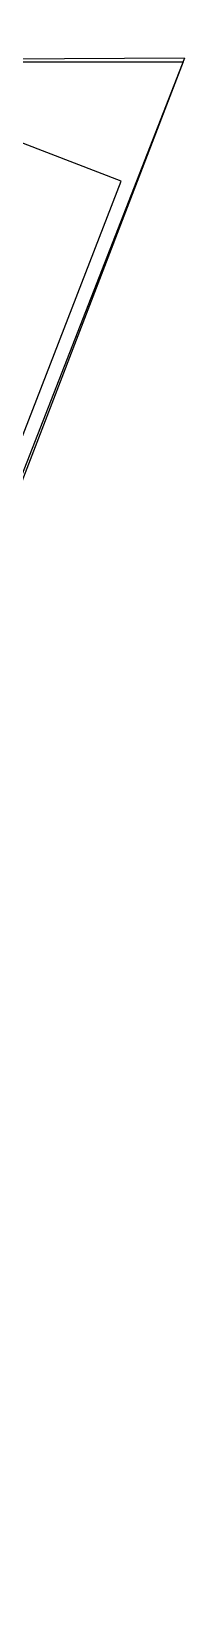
# Model space of a CAD drawing. Header units: metres. Extents: x 2113 to 5678, y -2764 to 956.
# Drawn here: x 4903.5 to 4908.4, y 333.4 to 384.3 of the extents above; entities that cross this region are included whole.
import ezdxf

# ---------------------------------------------------------------- set-up
doc = ezdxf.new("R2010")
doc.units = ezdxf.units.M
doc.header["$MEASUREMENT"] = 0
doc.layers.add('ATUALIZADO', color=4, linetype='Continuous')
doc.layers.add('PAREDE', color=7, linetype='Continuous')

msp = doc.modelspace()

# ---------------------------------------------------------------- linework, layer by layer
at = {"color": 1}
for p, q in [((4887.088, 383.358), (4908.388, 383.358)), ((4908.388, 383.358), (4889.251, 333.442))]:
    msp.add_line(p, q, dxfattribs=at)
at = {"layer": 'ATUALIZADO'}
for points in [[(4908.432, 383.471), (4887.088, 383.358), (4886.449, 384.341)], [(4908.432, 383.471), (4890.908, 338.456)]]:
    msp.add_lwpolyline(points, dxfattribs=at)
at = {"layer": 'PAREDE'}
msp.add_lwpolyline([(4897.057, 383.092), (4882.648, 345.777), (4891.976, 342.175), (4906.386, 379.489)], close=True, dxfattribs=at)

doc.saveas('drawing.dxf')
